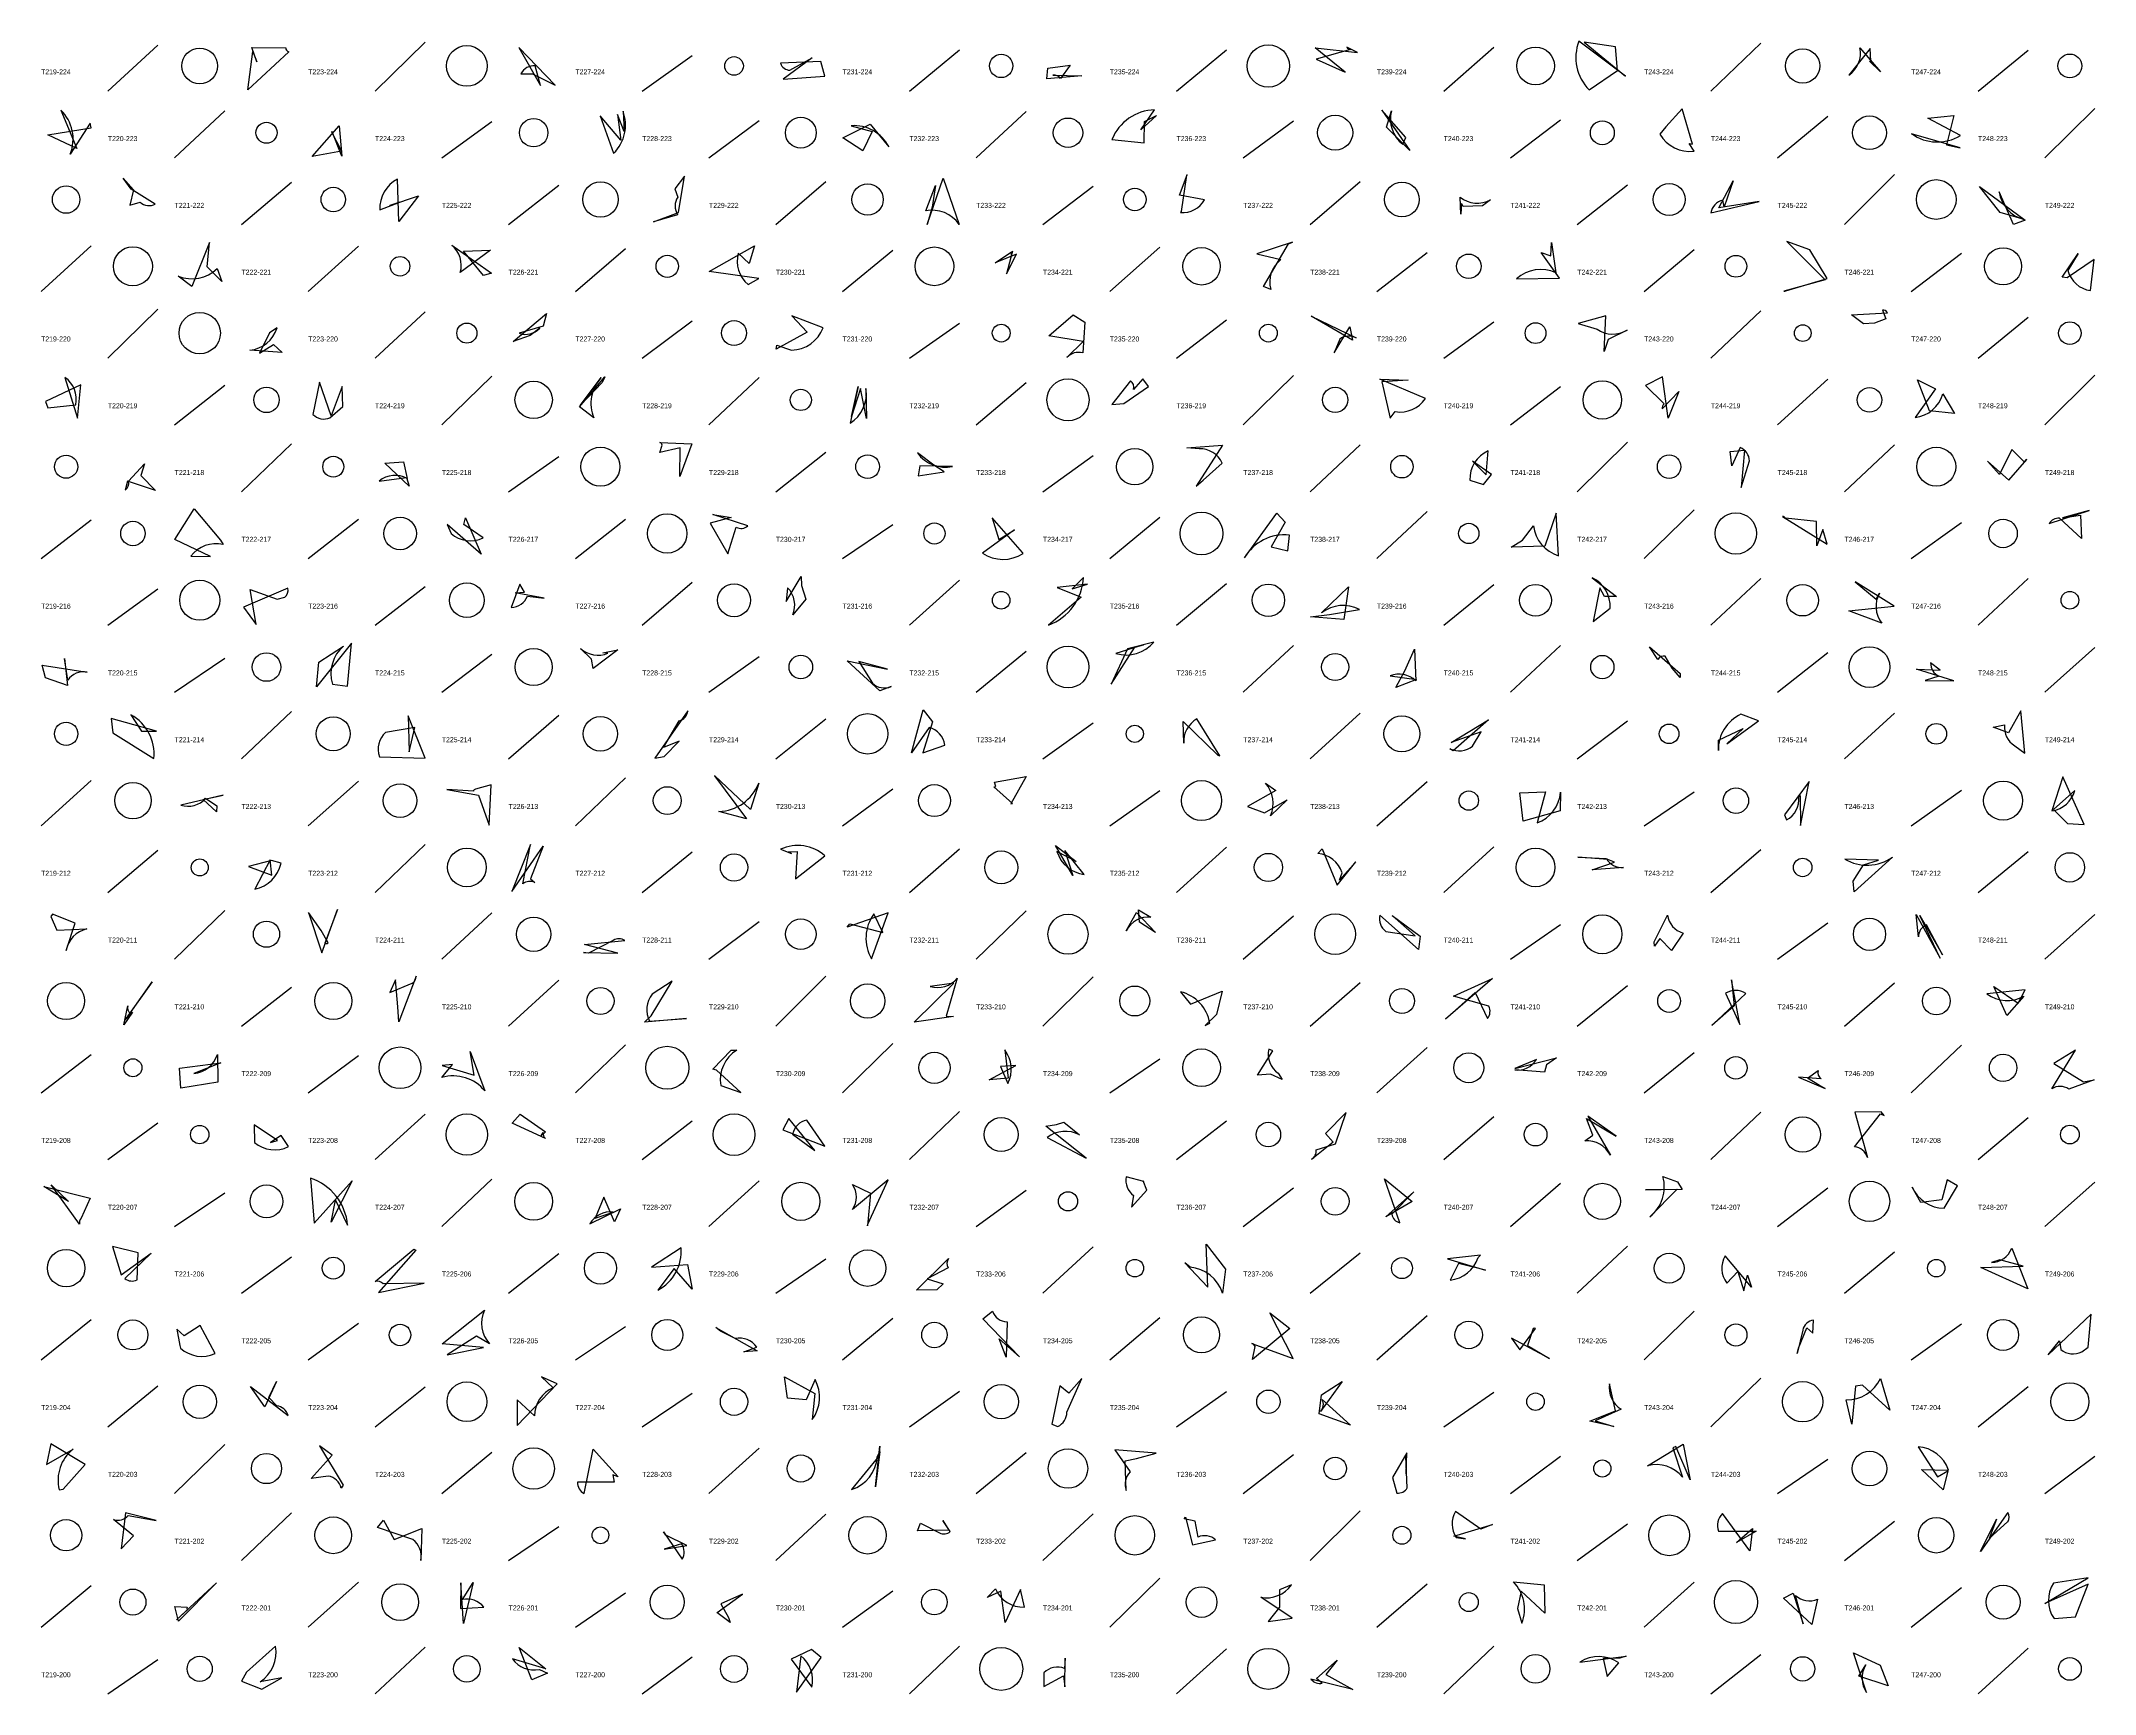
# Model space of a CAD drawing. Header units: millimetres. Extents: x -1 to 9990, y 0 to 15990.
# Drawn here: x 8760 to 9990, y 8000 to 8990 of the extents above; entities that cross this region are included whole.
import ezdxf

# ---------------------------------------------------------------- set-up
doc = ezdxf.new("R2010")
doc.units = ezdxf.units.MM
doc.layers.add('TEXT', color=3, linetype='Continuous')
doc.layers.add('WALL', color=1, linetype='Continuous')

msp = doc.modelspace()

# ---------------------------------------------------------------- linework, layer by layer
for points in [[(8889.2, 8977.5), (8886.2, 8986.1), (8906.5, 8985.9, 0.3), (8908.3, 8983.5), (8883.9, 8960.6), (8886.8, 8983.7)], [(9046.2, 8986), (9059.1, 8963.3), (9055.9, 8975.1, 0.3), (9047.4, 8970.3), (9054.4, 8970.3), (9067.8, 8963.4)], [(9229.3, 8968.9), (9226.9, 8977.6), (9202.8, 8976.6, 0.3), (9208.4, 8972.4), (9221.8, 8979.8), (9204.5, 8967)], [(9523.1, 8985.9), (9548.3, 8983.1), (9542, 8986.2, 0.3), (9544.2, 8984.9), (9523.7, 8979.1), (9540.9, 8971.2)], [(9684.2, 8989.3), (9708.8, 8968.9), (9681, 8989.9, 0.3), (9687.2, 8960.7), (9704.1, 8972.3), (9702.9, 8986.5)], [(9855.8, 8977.8), (9855.3, 8985.5), (9842.6, 8969.5, 0.3), (9849.3, 8985.8), (9861.5, 8971.4), (9855, 8977.9)], [(9363, 8973.7), (9376.2, 8975.5), (9370.5, 8967.4, 0.3), (9366, 8969.4), (9383.2, 8969.1), (9362.4, 8967.3)], [(8789.9, 8938), (8789.3, 8940.8), (8777.5, 8922.1, 0.3), (8771.8, 8948.6), (8781.5, 8925.6), (8764.1, 8933.8)], [(9107.3, 8930.5), (9094.9, 8945.2), (9102.9, 8922.8, 0.3), (9108.5, 8948), (9109.2, 8935.7), (9105.2, 8945.9)], [(9428, 8945.4), (9418.6, 8936.7), (9426.9, 8948.7, 0.3), (9401.3, 8930.9), (9420.6, 8928.9), (9420.9, 8941.8)], [(9579.8, 8924.4), (9565.7, 8938.3), (9568.7, 8948.1, 0.3), (9575.5, 8928.1), (9577.4, 8932.1), (9563, 8948.6)], [(9742.8, 8949.3), (9733.1, 8938.6), (9729.4, 8934.2, 0.3), (9750, 8923.9), (9747.1, 8928.5), (9749, 8928.2)], [(9901.2, 8927.7), (9909.2, 8926), (9880.2, 8934.4, 0.3), (9909.4, 8933.3), (9890, 8943.7), (9905.5, 8945.3)], [(8938.6, 8939.1), (8940.1, 8920.9), (8934.3, 8935.6, 0.3), (8933.9, 8935.6), (8940, 8924), (8922.3, 8920.8)], [(9240.1, 8931.9), (9256.6, 8940.1), (9267.8, 8926.5, 0.3), (9245.1, 8939.2), (9257.7, 8935.7), (9252.1, 8924.2)], [(8815.4, 8900.8), (8813.1, 8891.6), (8819.3, 8893.4, 0.3), (8828.4, 8892.2), (8813.9, 8901.3), (8809.2, 8907.7)], [(8986.1, 8897.3), (8974.3, 8881.9), (8973.5, 8907.2, 0.3), (8962.9, 8888.8), (8974.9, 8893.5), (8968.9, 8891.5)], [(9145.4, 8909), (9139.5, 8901.4), (9141.3, 8896.4, 0.3), (9141.2, 8885.9), (9126.7, 8881.6), (9141.7, 8887.2)], [(9290.7, 8880.1), (9300.3, 8907.7), (9309.8, 8880.1, 0.3), (9289.8, 8888.2), (9295.7, 8903.4), (9293.6, 8890.5)], [(9445.9, 8909.6), (9442.8, 8887.9), (9442.4, 8887.3, 0.3), (9456.8, 8894.9), (9441.8, 8897.7), (9446.4, 8909.7)], [(9773.3, 8906.2), (9767.9, 8890.7), (9767.1, 8894.6, 0.3), (9760, 8887), (9788.9, 8893.8), (9764.8, 8890.1)], [(9610.6, 8892.7), (9610.2, 8886.3), (9609.8, 8896.4, 0.3), (9628.1, 8894.8), (9623.2, 8891.2), (9611.6, 8890.9)], [(9948.3, 8882.6), (9941.3, 8880.1), (9932.6, 8899.6, 0.3), (9947.6, 8883), (9933.2, 8887.3), (9920.8, 8902.9)], [(8860.8, 8869.2), (8850.3, 8843), (8842.1, 8849.2, 0.3), (8865.4, 8853.6), (8868.3, 8846), (8859.5, 8854.7)], [(9509.4, 8869.5), (9488.1, 8862.5), (9502.5, 8859.1, 0.3), (9496.4, 8841.1), (9492, 8842.9), (9507.1, 8868.5)], [(9664.1, 8861.3), (9664.5, 8869.2), (9667.2, 8851.1, 0.3), (9643.6, 8847.5), (9669.3, 8847.9), (9658.4, 8863.2)], [(9805.4, 8869.9), (9828.4, 8847), (9803.6, 8840.2, 0.3), (9804.8, 8840.4), (9829.7, 8847.7), (9819.3, 8864.9)], [(9012.9, 8864), (9029.1, 8864.7), (9011, 8851.2, 0.3), (9005.9, 8867.7), (9029.8, 8850.8), (9025, 8849.6)], [(9187.2, 8867.3), (9184, 8856.6), (9177.5, 8862.8, 0.3), (9183.4, 8844.2), (9189.9, 8847.8), (9160.2, 8851.8)], [(9344.1, 8862.3), (9331.4, 8857.1), (9341.2, 8863.6, 0.3), (9341.2, 8861.5), (9341.8, 8864.1), (9338.2, 8850.6)], [(9970.3, 8848.5), (9979.9, 8862.6), (9973.8, 8852.4, 0.3), (9987.3, 8840.5), (9989.6, 8859), (9973.4, 8848.2)], [(9062.7, 8826.7), (9060.7, 8819.2), (9046.4, 8814.9, 0.3), (9058.6, 8817.9), (9052.9, 8813.6), (9042.8, 8809.9)], [(9200.3, 8805.4), (9200.6, 8807.8), (9209.4, 8804.8, 0.3), (9228.4, 8818.1), (9209.7, 8825.4), (9218.7, 8815.6)], [(9378.1, 8826), (9385.1, 8821.6), (9383.8, 8803.1, 0.3), (9374.4, 8800.3), (9384, 8810), (9363.6, 8813.4)], [(9545.4, 8810.8), (9520.6, 8825.1), (9547.6, 8812.1, 0.3), (9537.7, 8811.4), (9534.5, 8803.1), (9543.7, 8818.8)], [(9697.1, 8825.3), (9680.5, 8820.8), (9691.9, 8817.4, 0.3), (9709.8, 8816.8), (9698.4, 8811.2), (9696.1, 8804)], [(9851.4, 8820.6), (9844.2, 8826), (9865.7, 8827.2, 0.3), (9862.7, 8828.8), (9864.8, 8823.6), (9857.9, 8820.9)], [(8899.1, 8808.2), (8904.4, 8803.4), (8885, 8804.7, 0.3), (8901.3, 8818.1), (8896.7, 8815.1), (8890.9, 8803)], [(8762.6, 8774), (8764.1, 8770.3), (8780.8, 8772.1, 0.3), (8774.3, 8788.5), (8781.9, 8764), (8783.9, 8784)], [(8933.7, 8765.5), (8926.7, 8785.6), (8922.8, 8766.3, 0.3), (8933, 8764.2), (8940.8, 8771.1), (8940.4, 8783.1)], [(9096, 8785.4), (9082.8, 8771.7), (9095.5, 8788.4, 0.3), (9091.1, 8764.2), (9082.5, 8770.9), (9097.7, 8788.8)], [(9245.3, 8765), (9249.4, 8783), (9244.5, 8761, 0.3), (9254, 8781.8), (9254.4, 8763.8), (9250.8, 8781.9)], [(9423.3, 8783), (9419.9, 8787.7), (9414.3, 8781.2, 0.3), (9412.4, 8786.5), (9401.2, 8772.3), (9408.5, 8772.9)], [(9562.9, 8785.8), (9567.9, 8764), (9571, 8768, 0.3), (9589, 8775.8), (9561.7, 8787.4), (9578.7, 8786.9)], [(9731.1, 8788.9), (9720.8, 8783.7), (9732, 8772.7, 0.3), (9730.9, 8769.6), (9740.9, 8780.1), (9734.5, 8764.1)], [(9883.7, 8787.1), (9894.5, 8781.6), (9882.3, 8764.4, 0.3), (9898.9, 8778.6), (9905.9, 8766.8), (9890.9, 8768.4)], [(9142.8, 8746.3), (9130.5, 8743.4), (9132, 8747.9, 0.3), (9130.6, 8749.4), (9149.7, 8748.6), (9142.6, 8729.1)], [(9451.8, 8723.3), (9456, 8727), (9467.4, 8737.2, 0.3), (9453.5, 8745.7), (9446.2, 8746.2), (9467.6, 8747.8)], [(9780.1, 8744.9), (9778.2, 8722.5), (9783.1, 8738.5, 0.3), (9777.6, 8746.4), (9772.6, 8735.5), (9771.6, 8744)], [(8828.5, 8720.7), (8811.8, 8726.4), (8810.4, 8721, 0.3), (8812.4, 8726.3), (8822, 8736.7), (8819.7, 8729.7)], [(8965.9, 8737.1), (8977, 8737.9), (8979.2, 8727.9, 0.3), (8962.4, 8726.4), (8978.9, 8728.5), (8980.4, 8723.4)], [(9300.8, 8731.9), (9294.6, 8736), (9284.8, 8743.3, 0.3), (9305.9, 8735.2), (9286.2, 8735.6), (9285.3, 8729.5)], [(9617.3, 8738.4), (9625.4, 8730.1), (9626.7, 8744.5, 0.3), (9615.6, 8727), (9623.9, 8724.4), (9628.6, 8730.3)], [(9925.7, 8738.4), (9938.4, 8727), (9949.2, 8739.4, 0.3), (9947.9, 8737.7), (9940.2, 8745.2), (9932.8, 8730.3)], [(8851.7, 8709.8), (8867.4, 8690.9), (8869, 8688.3, 0.3), (8849.6, 8681.4), (8861.4, 8681.3), (8840.1, 8691.4)], [(9981.4, 8705.9), (9982, 8692), (9968.8, 8704.1, 0.3), (9962.6, 8700.9), (9986.6, 8708.7), (9970.5, 8704.4)], [(9023.6, 8682.6), (9003.1, 8700.3), (9005.5, 8695, 0.3), (9024.7, 8692.4), (9013.1, 8700.4), (9014.2, 8704.3)], [(9160.8, 8701.1), (9171.2, 8682.9), (9176.3, 8698.7, 0.3), (9183.3, 8699.5), (9162.2, 8706.3), (9173.2, 8704.6)], [(9333.6, 8691.4), (9343, 8697.1), (9323.8, 8683.3, 0.3), (9348.1, 8683), (9347.7, 8683.7), (9329.6, 8704.3)], [(9496.7, 8687), (9506.7, 8684.7), (9507.6, 8694, 0.3), (9480.7, 8680.4), (9500.1, 8707.1), (9505.1, 8701.8)], [(9640.4, 8686.8), (9647.1, 8690.9), (9653.8, 8699.6, 0.3), (9668.8, 8681.7), (9667.4, 8707.1), (9660.5, 8687.4)], [(9823.4, 8687.6), (9823.3, 8702.1), (9804.6, 8704.1, 0.3), (9802.9, 8705.2), (9829.6, 8688.5), (9827.1, 8697.3)], [(8885.2, 8661.4), (8901.4, 8655.6), (8905.9, 8656.8, 0.3), (8907.8, 8662.2), (8881.2, 8650.9), (8888.8, 8640.4)], [(9049.5, 8659.8), (9046.7, 8664.7), (9041.5, 8650.7, 0.3), (9051.3, 8657.5), (9061.2, 8656.3), (9044, 8659.5)], [(9215.3, 8663.9), (9217.9, 8655.7), (9210.2, 8646.2, 0.3), (9207.1, 8662.5), (9206.3, 8654.2), (9215.2, 8669.3)], [(9368.5, 8662.7), (9382.9, 8656.8), (9363.3, 8640.1, 0.3), (9384.3, 8668.7), (9377.4, 8661.9), (9386.7, 8664.6)], [(9520.2, 8645.1), (9531.6, 8646.5), (9549.5, 8649.5, 0.3), (9526.9, 8647.4), (9542.9, 8663.1), (9540.2, 8643.4)], [(9693.5, 8662.5), (9689.5, 8642.2), (9699.7, 8650.3, 0.3), (9689, 8668.5), (9703.4, 8657.2), (9696.2, 8657.2)], [(9846.5, 8666), (9859, 8655.6), (9861, 8659.3, 0.3), (9862.3, 8641.3), (9842.6, 8648.7), (9869.8, 8651.4)], [(8924.9, 8603.2), (8926.3, 8617.9), (8941.2, 8627.6, 0.3), (8934.5, 8604.8), (8943.5, 8603.6), (8945.9, 8629.3)], [(9090.7, 8614.1), (9089.6, 8619.7), (9083.1, 8626.2, 0.3), (9099.5, 8623.3), (9096.5, 8623.5), (9105.4, 8625.4)], [(9415.1, 8627), (9420.3, 8628.3), (9403.7, 8623.1, 0.3), (9426.4, 8630), (9410.6, 8626), (9400.9, 8604.7)], [(9576.7, 8612.8), (9582.5, 8625.8), (9583.3, 8606.8, 0.3), (9567.9, 8609.7), (9583.8, 8607.6), (9571.4, 8602.8)], [(9741.7, 8608.8), (9736.9, 8614.3), (9732.7, 8621.6, 0.3), (9728.2, 8619.5), (9723.2, 8627.1), (9741.7, 8611.1)], [(8762.7, 8608.6), (8760.6, 8616.2), (8787.6, 8611.9, 0.3), (8776, 8607.2), (8774, 8620.1), (8775.8, 8604)], [(9266.9, 8613.7), (9249.8, 8618.3), (9257.9, 8605.4, 0.3), (9269.1, 8603.3), (9262.4, 8600.8), (9242.8, 8618.8)], [(9883.2, 8613.8), (9897.4, 8613.2), (9891.6, 8617.5, 0.3), (9896.6, 8609.5), (9888.3, 8607), (9905.5, 8606.7)], [(8801.9, 8584.2), (8802.9, 8575.7), (8827.6, 8560.3, 0.3), (8813.8, 8586.4), (8820.1, 8576.7), (8829.1, 8576.6)], [(8980.4, 8564.2), (8983.8, 8578.7), (8966.3, 8575.8, 0.3), (8962.6, 8561.3), (8990, 8560.5), (8979.8, 8585.8)], [(9142.1, 8570.7), (9132.7, 8566.8), (9142.1, 8582.8, 0.3), (9147.4, 8588.8), (9127.5, 8560.4), (9133.1, 8561.4)], [(9293.9, 8582.2), (9288, 8563.6), (9301.3, 8568.3, 0.3), (9291.8, 8578.8), (9281.2, 8563.7), (9288.3, 8589.3)], [(9769.5, 8569), (9788.5, 8582.8), (9778, 8586.7, 0.3), (9764.5, 8565), (9764.5, 8571.3), (9779.3, 8578.2)], [(9938.2, 8575.6), (9929, 8578.9), (9935.9, 8580.3, 0.3), (9942, 8567.9), (9948, 8563.5), (9945.6, 8588.7)], [(9464.3, 8562.4), (9465.9, 8561.8), (9452.2, 8583.9, 0.3), (9444.4, 8569.4), (9444, 8582.4), (9464.5, 8562.4)], [(9626.8, 8583.4), (9605.6, 8564.8), (9603.7, 8566.1, 0.3), (9617.3, 8567.7), (9622.5, 8576.2), (9604.5, 8569.9)], [(9163.2, 8549.8), (9182.5, 8524), (9165.9, 8528.5, 0.3), (9189.8, 8545.4), (9184.9, 8529.7), (9163.4, 8549.9)], [(9340.8, 8533), (9341.8, 8533.2), (9330.6, 8543.3, 0.3), (9331.8, 8543.4), (9330.9, 8546), (9349.9, 8549.5)], [(9983.6, 8520.8), (9970.8, 8549.2), (9964.2, 8528.8, 0.3), (9977.9, 8541.1), (9965.1, 8529.7), (9973.6, 8521.4)], [(8857.1, 8535.7), (8869.1, 8538.2), (8843.7, 8532.3, 0.3), (8858.5, 8536.4), (8865.3, 8531.9), (8865, 8528.3)], [(9028.4, 8520.4), (9029.5, 8544.4), (9020.1, 8541.9, 0.3), (9018.9, 8540.7), (9003, 8541.6), (9022, 8538.3)], [(9492.7, 8527.6), (9506.2, 8535.4), (9496.3, 8525.9, 0.3), (9493.2, 8545.5), (9499.4, 8541.1), (9482.4, 8531.4)], [(9645.5, 8539.7), (9660.9, 8540.2), (9655.9, 8521.7, 0.3), (9669.9, 8540), (9669.7, 8528.8), (9647.6, 8522.6)], [(9818.9, 8546.5), (9804.1, 8526.4), (9805.3, 8523.4, 0.3), (9812.7, 8537.3), (9813.5, 8538), (9813.6, 8520.2)], [(8898.1, 8490.4), (8897.1, 8499.5), (8888, 8482, 0.3), (8903.7, 8497.5), (8897.9, 8499.1), (8884.3, 8495.5)], [(9060.7, 8507.8), (9053.2, 8488.1), (9055.6, 8485.9, 0.3), (9048.5, 8485.2), (9053.2, 8508.8), (9041.9, 8480.6)], [(9212.9, 8504.6), (9211.8, 8488.2), (9229.4, 8501.9, 0.3), (9202.9, 8505.9), (9209.5, 8503.4), (9207.7, 8504.4)], [(9367.6, 8508.1), (9379.8, 8498.5), (9368.4, 8504.6, 0.3), (9384.7, 8490.8), (9373.1, 8505.2), (9377.8, 8490.1)], [(9547.3, 8498.4), (9537.5, 8487.4), (9539.1, 8491.8, 0.3), (9524.7, 8503.3), (9527.3, 8506.1), (9536.1, 8484.4)], [(9698.3, 8499.8), (9680.3, 8501.2), (9697.4, 8500.3, 0.3), (9707.6, 8495), (9689, 8493.5), (9702.2, 8498.2)], [(9851.5, 8496.6), (9860.4, 8499.3), (9840.2, 8500, 0.3), (9868.7, 8501.2), (9845.9, 8480.3), (9845.3, 8486.8)], [(8765.9, 8465.7), (8769.4, 8457.4), (8787.5, 8458.2, 0.3), (8775, 8445.2), (8780.5, 8461.6), (8766.8, 8467)], [(8928.1, 8443.8), (8937.5, 8469.8), (8930, 8449.6, 0.3), (8932, 8449.8), (8927.8, 8457.2), (8920.2, 8467.9)], [(9244.4, 8461.2), (9264.2, 8456.1), (9258.8, 8467.2, 0.3), (9257.4, 8440.2), (9267.3, 8467.8), (9242.8, 8459.2)], [(9417.9, 8462.2), (9417.2, 8469.6), (9424.7, 8465.3, 0.3), (9409.8, 8457), (9416, 8467.9), (9427.4, 8456.1)], [(9585.9, 8453.8), (9584.9, 8445.9), (9561.8, 8466.4, 0.3), (9565.3, 8456.6), (9583, 8454.1), (9569.1, 8466.3)], [(9726.3, 8447.8), (9726.1, 8450.4), (9734, 8466.5, 0.3), (9743.4, 8455.7), (9736.5, 8445.2), (9729.4, 8452.5)], [(9885.2, 8466.3), (9898.7, 8442.7), (9889.1, 8460.6, 0.3), (9884.3, 8453.5), (9882.9, 8466.9), (9897.4, 8440.7)], [(9105.5, 8443.6), (9085.5, 8448.9), (9109.6, 8451.2, 0.3), (9102.7, 8451.3), (9087.9, 8443.7), (9084.9, 8444.1)], [(8814.8, 8408.3), (8809.5, 8400.8), (8811.9, 8412.1, 0.3), (8813.4, 8407.7), (8826.5, 8426.4), (8810, 8403.4)], [(8972.2, 8427.7), (8968.8, 8420.1), (8982.3, 8425.6, 0.3), (8984.6, 8429.9), (8974.2, 8402.6), (8973.6, 8411.6)], [(9125.3, 8406.1), (9138, 8426.9), (9126, 8419.1, 0.3), (9124.4, 8402.9), (9146.6, 8404.6), (9121.3, 8402.3)], [(9282.9, 8402.3), (9306.7, 8425.7), (9292.4, 8423.7, 0.3), (9308.7, 8428.6), (9302.1, 8406), (9306.4, 8405.7)], [(9601, 8404.2), (9618.8, 8420), (9626.2, 8404.5, 0.3), (9627, 8411.9), (9605.9, 8417.8), (9629.2, 8428.5)], [(9774, 8412.1), (9760.5, 8400.3), (9780.9, 8419.5, 0.3), (9768.8, 8419.6), (9777.4, 8401), (9772.4, 8427.7)], [(9464, 8407), (9457.2, 8400.3), (9459.9, 8401.7, 0.3), (9442.4, 8420.5), (9448.3, 8413.1), (9467.4, 8420.8)], [(9944, 8413.6), (9948.3, 8421.6), (9925.3, 8419.3, 0.3), (9947.5, 8417.9), (9937.2, 8406.4), (9929.5, 8423.6)], [(8842.9, 8374.8), (8867.6, 8377.9), (8851.5, 8371.6, 0.3), (8865.6, 8383), (8865.9, 8366.4), (8843.6, 8362.8)], [(9019.3, 8370.5), (9016.9, 8384.7), (9025.8, 8361.1, 0.3), (9000.1, 8369.2), (9006.4, 8377), (9000.2, 8376.4)], [(9162.2, 8374.2), (9173.2, 8385.6), (9176.6, 8385.6, 0.3), (9167, 8364.4), (9179, 8360.1), (9164.4, 8373.5)], [(9343.7, 8376.4), (9334.5, 8375.7), (9338.9, 8365.6, 0.3), (9337.1, 8385.7), (9339.2, 8368.8), (9327.7, 8367.8)], [(9488.4, 8370.5), (9497.7, 8385.1), (9495.2, 8386.2, 0.3), (9500.8, 8371.7), (9503.2, 8368), (9496.2, 8371.2)], [(9661.6, 8376.8), (9660.4, 8372.3), (9642.5, 8373.7, 0.3), (9655.5, 8380), (9642.5, 8374.5), (9667.5, 8380.9)], [(9983.2, 8366.5), (9989.5, 8367.7), (9974.3, 8362.2, 0.3), (9964.1, 8362.4), (9978.4, 8385.5), (9965.4, 8377.6)], [(9825.1, 8364.4), (9817.8, 8368.7), (9824.2, 8373.4, 0.3), (9826, 8368.4), (9812.4, 8369.3), (9828.4, 8362.5)], [(8901.5, 8331.4), (8887.6, 8340.8), (8887.8, 8330.3, 0.3), (8908.2, 8327.8), (8903.7, 8334.5), (8897.3, 8330.2)], [(9062, 8336.7), (9059.5, 8334.2), (9060.7, 8336.3, 0.3), (9062, 8332.7), (9042.2, 8341.9), (9047, 8347.3)], [(9204.2, 8337.8), (9229.4, 8328), (9218.6, 8343.7, 0.3), (9210.1, 8335.2), (9223.4, 8325.5), (9207.9, 8344.6)], [(9368.1, 8341), (9372.6, 8342.4), (9381.9, 8334.8, 0.3), (9362.5, 8333.2), (9385.8, 8320.8), (9361.7, 8340.1)], [(9529.2, 8335.7), (9533.8, 8330.5), (9520.8, 8320.1, 0.3), (9523.6, 8325.9), (9535.2, 8329.4), (9541.6, 8348.2)], [(9703.3, 8334.1), (9686.3, 8346.1), (9699.8, 8322.7, 0.3), (9684.6, 8331.2), (9689.3, 8334.6), (9685.5, 8344.7)], [(9862, 8348.6), (9846.2, 8348.5), (9853.8, 8321.3, 0.3), (9846, 8327.7), (9861.6, 8347.5), (9863.8, 8346.4)], [(8761.7, 8303.8), (8789.3, 8296.9), (8784, 8284.9, 0.3), (8783.1, 8281.3), (8766.1, 8304.9), (8776.5, 8294.9)], [(8933.8, 8282.5), (8936.3, 8295.7), (8943.6, 8280.7, 0.3), (8921.3, 8308.9), (8923.6, 8282), (8946.4, 8307.2)], [(9255.2, 8281.4), (9267.4, 8307.9), (9246, 8290.1, 0.3), (9246, 8305.1), (9256.7, 8299.9), (9255, 8280.4)], [(9420.1, 8307.3), (9420.5, 8306.8), (9409.9, 8309.6, 0.3), (9414.3, 8298.6), (9413, 8291.5), (9422.2, 8301.7)], [(9565.4, 8285.7), (9582.2, 8300.8), (9568.9, 8287.3, 0.3), (9573.7, 8282.2), (9564.6, 8308.4), (9581.2, 8295)], [(9720.8, 8302), (9739.9, 8302.3), (9723.5, 8285.8, 0.3), (9731.3, 8309.9), (9740, 8306.7), (9742.9, 8302.2)], [(9898.4, 8295.9), (9885.7, 8294.3), (9880.6, 8303.6, 0.3), (9899.7, 8290.9), (9907.7, 8304.2), (9901.5, 8307.8)], [(9097, 8297.5), (9091.9, 8284.9), (9102.7, 8288.6, 0.3), (9088.6, 8281.5), (9107.1, 8290.5), (9103.5, 8282.7)], [(8807.9, 8251), (8825.9, 8263.9), (8810.2, 8248.8, 0.3), (8817.5, 8248), (8818.1, 8264.1), (8802.8, 8268)], [(8962.1, 8240.5), (8989.4, 8246), (8964.9, 8245.6, 0.3), (8960.1, 8247), (8983.3, 8266.4), (8984.5, 8265.8)], [(9149.9, 8242.5), (9139.2, 8254.7), (9129.3, 8241.8, 0.3), (9143.3, 8267.2), (9125.6, 8255.6), (9147.2, 8257.2)], [(9457.7, 8269.4), (9469.4, 8254.4), (9467.5, 8240.1, 0.3), (9448.1, 8255.6), (9444.9, 8258.2), (9458.7, 8243.6)], [(9947.1, 8256.1), (9933.1, 8260), (9928, 8258.3, 0.3), (9940.2, 8266.9), (9949.8, 8242.6), (9921.7, 8255.4)], [(9296.4, 8242), (9284.3, 8241.8), (9303.5, 8260.7, 0.3), (9303.2, 8255.2), (9290.6, 8248.6), (9300.2, 8245.6)], [(9625, 8253.8), (9608.8, 8257.7), (9603.9, 8247.9, 0.3), (9620.6, 8261.3), (9622.1, 8262.7), (9602.3, 8260.6)], [(9781.9, 8250.7), (9784.4, 8243.7), (9768.5, 8262.3, 0.3), (9769.5, 8246.1), (9776.2, 8252.9), (9779.7, 8241.5)], [(9025, 8207.5), (9000.2, 8209.7), (9025.5, 8229.9, 0.3), (9028.6, 8209.6), (9020.8, 8214.2), (9003.2, 8203.1)], [(9346, 8201.9), (9323.9, 8224.6), (9329.7, 8229.2, 0.3), (9338.5, 8222.8), (9337.9, 8201.6), (9333.7, 8212.6)], [(8841.4, 8218.5), (8843.1, 8208.7), (8843.4, 8207.1, 0.3), (8864.2, 8203.9), (8855.2, 8220.7), (8845.7, 8214.4)], [(9188.9, 8205.4), (9180.8, 8204.8), (9188.6, 8207.7, 0.3), (9175.7, 8212.8), (9166.8, 8217.2), (9164.1, 8219.5)], [(9507.8, 8218.9), (9485.5, 8200.2), (9487, 8208, 0.3), (9485, 8209.8), (9509.9, 8200.8), (9495.8, 8228.3)], [(9640.7, 8213), (9645.6, 8206), (9654.9, 8218.8, 0.3), (9653.6, 8218.8), (9650.2, 8208.6), (9663.4, 8200.8)], [(9817.4, 8219.2), (9821.1, 8216), (9821.5, 8223.9, 0.3), (9815, 8217.9), (9811.7, 8203.8), (9812.5, 8207)], [(9962, 8203.1), (9968.8, 8211.4), (9969.5, 8206.3, 0.3), (9982.1, 8204.9), (9986, 8207.6), (9987.7, 8227.4)], [(8894, 8171.9), (8885.4, 8184.2), (8908, 8166.7, 0.3), (8901.1, 8172.6), (8896.3, 8177.6), (8900.9, 8187.1)], [(9069.1, 8185.8), (9059.6, 8189.9), (9066.7, 8183.3, 0.3), (9055.5, 8166.5), (9045.1, 8176.2), (9045.2, 8160.8)], [(9205.3, 8190), (9223.4, 8179.9), (9221.7, 8164.3, 0.3), (9223.5, 8188.3), (9218.2, 8176.1), (9207.1, 8177.1)], [(9370.2, 8184.6), (9365.4, 8161.6), (9368.9, 8160.2, 0.3), (9374.3, 8168.8), (9383.3, 8189), (9375.4, 8180.2)], [(9526.8, 8179.2), (9539.1, 8187.1), (9526.3, 8169.2, 0.3), (9527.3, 8176.3), (9544.1, 8161), (9525.4, 8167.8)], [(9687.6, 8163.4), (9702.8, 8169.6), (9699.3, 8185.7, 0.3), (9706.3, 8170.5), (9690.8, 8163.6), (9701.9, 8160.1)], [(9846.7, 8184.4), (9844.5, 8161.5), (9841.1, 8176.1, 0.3), (9861.5, 8189), (9867.1, 8169.9), (9850.8, 8184.9)], [(8765.8, 8149.7), (8763.2, 8137.5), (8779.2, 8146.5, 0.3), (8770.9, 8122.3), (8773.2, 8122.6), (8786.4, 8137.5)], [(8926.7, 8148.6), (8940.9, 8125.1), (8939.8, 8123.2, 0.3), (8932, 8130.5), (8921.7, 8129), (8934.4, 8143)], [(9102.4, 8131.3), (9103.3, 8126.9), (9081.3, 8126.9, 0.3), (9085.2, 8120), (9090.7, 8146.6), (9105.7, 8130)], [(9262.3, 8148.4), (9261.8, 8142.3), (9245.4, 8122.4, 0.3), (9260.8, 8142), (9262.3, 8145.2), (9259.7, 8124)], [(9427.9, 8144.1), (9403.1, 8146.2), (9412.3, 8133, 0.3), (9409.9, 8121.9), (9409.3, 8139.6), (9416.1, 8140.9)], [(9577.9, 8144.3), (9569.4, 8129.7), (9571.9, 8120.3, 0.3), (9578.2, 8123.4), (9577.3, 8142.1), (9577.6, 8131.8)], [(9739, 8148.1), (9737.2, 8147.3), (9743, 8129.8, 0.3), (9722.1, 8136.6), (9743.4, 8149.5), (9747.7, 8128.2)], [(9899.1, 8122.2), (9886.1, 8134.5), (9902.4, 8134.1, 0.3), (9884.1, 8148), (9895.8, 8130), (9902, 8133.6)], [(8808, 8086.8), (8815.4, 8094.7), (8803.3, 8104.4, 0.3), (8812.2, 8106.9), (8829, 8103.9), (8810.6, 8108.4)], [(9445.3, 8105.8), (9449.6, 8089.3), (9463.4, 8092.2, 0.3), (9452.9, 8093.9), (9451.1, 8103.5), (9444.5, 8104.8)], [(9629.3, 8101.4), (9622.3, 8098.6), (9607.1, 8109.2, 0.3), (9607.5, 8093.7), (9613, 8092.8), (9606, 8094.5)], [(9785, 8099), (9783.3, 8085.7), (9766.9, 8108, 0.3), (9764.5, 8097.4), (9787.1, 8097.4), (9775.4, 8090.7)], [(9926.6, 8093.1), (9937.8, 8103.2), (9937.8, 8103, 0.3), (9937.8, 8108.7), (9921.5, 8085.2), (9931, 8104.6)], [(8971.4, 8092.5), (8988, 8099), (8987.4, 8080, 0.3), (8982.6, 8092.4), (8961.4, 8099.6), (8965.1, 8104)], [(9134.1, 8095.1), (9132.8, 8097), (9143.9, 8080.7, 0.3), (9143.6, 8089.9), (9133.2, 8086.6), (9146.7, 8088.8)], [(9284.9, 8097.7), (9286.6, 8102.3), (9298, 8096.5, 0.3), (9304.5, 8097.2), (9300.1, 8103.8), (9303.7, 8098.1)], [(9960, 8054.2), (9985.9, 8069.5), (9965.2, 8066.4, 0.3), (9965.5, 8045.1), (9978.3, 8046.2), (9985.9, 8065.7)], [(8842.3, 8043.6), (8840.2, 8052.3), (8847.4, 8051.9, 0.3), (8847.6, 8050.4), (8841.1, 8044.3), (8865, 8066.5)], [(9011.4, 8066.5), (9011.2, 8051.1), (9025.1, 8051.9, 0.3), (9012.4, 8056.5), (9018.7, 8066.7), (9013, 8042.1)], [(9171.6, 8045.8), (9172.7, 8042.7), (9164.7, 8048.8, 0.3), (9164.8, 8048.8), (9180.1, 8059.7), (9167, 8053.9)], [(9334.7, 8061.6), (9326.6, 8057.7), (9331.5, 8063, 0.3), (9348.9, 8051.9), (9346.6, 8062.5), (9337.4, 8042.7)], [(9494.9, 8043.4), (9509.3, 8045.4), (9490.5, 8057.9, 0.3), (9508.8, 8065.3), (9501.6, 8062.4), (9501.7, 8051.9)], [(9646.4, 8061.5), (9644.1, 8051.2), (9646.8, 8042.4, 0.3), (9641.7, 8067.1), (9660.1, 8065.3), (9660.6, 8048.4)], [(9809.2, 8060.3), (9815.2, 8042), (9810.7, 8059, 0.3), (9823.9, 8056.7), (9820.4, 8041.6), (9803.4, 8057.3)], [(8892.2, 8002.8), (8904.1, 8009.6), (8891.2, 8007.2, 0.3), (8900.4, 8028.6), (8883.1, 8013.1), (8880.1, 8007.6)], [(9046.3, 8027.9), (9062.3, 8015), (9042.3, 8021, 0.3), (9058.4, 8014.7), (9063.3, 8012.5), (9054, 8008.5)], [(9221.3, 8026.7), (9209.3, 8020.9), (9221.5, 8004, 0.3), (9215, 8022.8), (9212.4, 8001.1), (9227.2, 8021.8)], [(9373.1, 8004.2), (9373.3, 8021.4), (9373, 8015.3, 0.3), (9360.6, 8012.7), (9360.5, 8004.4), (9372.3, 8010.8)], [(9529.5, 8011.6), (9545.6, 8002.6), (9520.5, 8008.9, 0.3), (9527.3, 8006.4), (9523.8, 8009.3), (9536.2, 8020.2)], [(9695.5, 8021.2), (9697.8, 8010.4), (9704.9, 8018.6, 0.3), (9681.5, 8019.1), (9709.2, 8022.6), (9705.5, 8021.4)], [(9866.1, 8004.9), (9848.6, 8010.6), (9852.8, 8017.5, 0.3), (9853.3, 8000.8), (9845.4, 8024.6), (9861.3, 8017.2)]]:
    msp.add_lwpolyline(points, format="xyb", close=True)
for centre, radius in [((8855, 8975), 10.7), ((9015, 8975), 12.2), ((9175, 8975), 5.57), ((9335, 8975), 7), ((9495, 8975), 12.7), ((9655, 8975), 11.3), ((9815, 8975), 10.3), ((9975, 8975), 7.15), ((9055, 8935), 8.51), ((9215, 8935), 9.24), ((9375, 8935), 8.81), ((9535, 8935), 10.5), ((9695, 8935), 7.16), ((9855, 8935), 10.1), ((8895, 8935), 6.29), ((9095, 8895), 10.6), ((9575, 8895), 10.4), ((9895, 8895), 11.9), ((8775, 8895), 8.25), ((8935, 8895), 7.33), ((9255, 8895), 9.39), ((9415, 8895), 6.76), ((9735, 8895), 9.59), ((8815, 8855), 11.7), ((8975, 8855), 5.85), ((9135, 8855), 6.68), ((9295, 8855), 11.6), ((9455, 8855), 11.2), ((9615, 8855), 7.34), ((9775, 8855), 6.52), ((9935, 8855), 11.1), ((8855, 8815), 12.4), ((9015, 8815), 6.03), ((9175, 8815), 7.47), ((9335, 8815), 5.33), ((9495, 8815), 5.33), ((9655, 8815), 6.23), ((9815, 8815), 5), ((9975, 8815), 6.79), ((8895, 8775), 7.64), ((9055, 8775), 11.2), ((9375, 8775), 12.6), ((9535, 8775), 7.54), ((9695, 8775), 11.5), ((9855, 8775), 7.35), ((9215, 8775), 6.35), ((9095, 8735), 11.7), ((9415, 8735), 10.9), ((9895, 8735), 11.7), ((8775, 8735), 6.92), ((8935, 8735), 6.27), ((9255, 8735), 7.11), ((9575, 8735), 6.74), ((9735, 8735), 7.03), ((8815, 8695), 7.32), ((8975, 8695), 9.74), ((9135, 8695), 11.8), ((9295, 8695), 6.35), ((9455, 8695), 12.8), ((9615, 8695), 6.09), ((9775, 8695), 12.4), ((9935, 8695), 8.53), ((8855, 8655), 12), ((9015, 8655), 10.4), ((9175, 8655), 9.86), ((9335, 8655), 5.26), ((9495, 8655), 9.73), ((9655, 8655), 9.51), ((9815, 8655), 9.42), ((9975, 8655), 5.3), ((8895, 8615), 8.55), ((9055, 8615), 11.1), ((9375, 8615), 12.5), ((9535, 8615), 8.09), ((9855, 8615), 12.2), ((9215, 8615), 7.06), ((9695, 8615), 6.98), ((9255, 8575), 12.1), ((9575, 8575), 10.8), ((8775, 8575), 6.98), ((8935, 8575), 10.2), ((9095, 8575), 10.3), ((9415, 8575), 5.17), ((9735, 8575), 5.88), ((9895, 8575), 6.21), ((8815, 8535), 10.9), ((8975, 8535), 10.1), ((9135, 8535), 8.35), ((9295, 8535), 9.58), ((9455, 8535), 12), ((9615, 8535), 5.8), ((9775, 8535), 7.61), ((9935, 8535), 11.7), ((8855, 8495), 5.07), ((9015, 8495), 11.6), ((9175, 8495), 8.18), ((9335, 8495), 9.86), ((9495, 8495), 8.43), ((9655, 8495), 11.6), ((9815, 8495), 5.54), ((9975, 8495), 8.82), ((8895, 8455), 7.86), ((9055, 8455), 10.3), ((9215, 8455), 9.15), ((9375, 8455), 12), ((9535, 8455), 12.2), ((9695, 8455), 11.7), ((9855, 8455), 9.66), ((8775, 8415), 11.1), ((8935, 8415), 11.1), ((9095, 8415), 8.12), ((9255, 8415), 10.3), ((9415, 8415), 8.97), ((9575, 8415), 7.5), ((9735, 8415), 6.81), ((9895, 8415), 8.31), ((8815, 8375), 5.37), ((8975, 8375), 12.5), ((9135, 8375), 12.9), ((9295, 8375), 9.36), ((9455, 8375), 11.3), ((9615, 8375), 8.97), ((9775, 8375), 6.72), ((9935, 8375), 8.21), ((8855, 8335), 5.5), ((9015, 8335), 12.4), ((9175, 8335), 12.5), ((9335, 8335), 10.2), ((9495, 8335), 7.34), ((9655, 8335), 6.82), ((9815, 8335), 10.6), ((9975, 8335), 5.59), ((8895, 8295), 9.84), ((9055, 8295), 11.3), ((9215, 8295), 11.4), ((9535, 8295), 8.29), ((9695, 8295), 10.8), ((9855, 8295), 12.1), ((9375, 8295), 5.75), ((8775, 8255), 11.2), ((9255, 8255), 10.9), ((8935, 8255), 6.6), ((9095, 8255), 9.63), ((9415, 8255), 5.26), ((9575, 8255), 6.29), ((9735, 8255), 8.93), ((9895, 8255), 5.21), ((8815, 8215), 8.97), ((8975, 8215), 6.44), ((9135, 8215), 9.32), ((9295, 8215), 7.63), ((9455, 8215), 10.8), ((9615, 8215), 8.26), ((9775, 8215), 6.63), ((9935, 8215), 9.31), ((8855, 8175), 9.98), ((9015, 8175), 11.9), ((9175, 8175), 8.18), ((9335, 8175), 10.3), ((9495, 8175), 6.99), ((9655, 8175), 5.23), ((9815, 8175), 12.1), ((9975, 8175), 11.4), ((8895, 8135), 9.06), ((9055, 8135), 12.4), ((9215, 8135), 8.11), ((9375, 8135), 11.8), ((9855, 8135), 10.4), ((9535, 8135), 6.78), ((9695, 8135), 5.11), ((8935, 8095), 11), ((9255, 8095), 11.2), ((9415, 8095), 11.8), ((9735, 8095), 12.2), ((8775, 8095), 9.37), ((9095, 8095), 5.01), ((9575, 8095), 5.39), ((9895, 8095), 10.6), ((8815, 8055), 7.81), ((8975, 8055), 11), ((9135, 8055), 10.2), ((9295, 8055), 7.66), ((9455, 8055), 9.22), ((9615, 8055), 5.68), ((9775, 8055), 12.9), ((9935, 8055), 10.2), ((8855, 8015), 7.53), ((9015, 8015), 7.94), ((9175, 8015), 8.07), ((9335, 8015), 12.9), ((9495, 8015), 12.3), ((9655, 8015), 8.59), ((9815, 8015), 7.29), ((9975, 8015), 6.8)]:
    msp.add_circle(centre, radius)
at = {"layer": 'WALL'}
for p, q in [((8800, 8960), (8830, 8987.5)), ((8960, 8960), (8990, 8989.3)), ((9120, 8960), (9150, 8981.3)), ((9280, 8960), (9310, 8984.7)), ((9440, 8960), (9470, 8984.7)), ((9600, 8960), (9630, 8986.2)), ((9760, 8960), (9790, 8988.7)), ((9920, 8960), (9950, 8984.4)), ((8840, 8920), (8870, 8948.2)), ((9160, 8920), (9190, 8942.3)), ((9320, 8920), (9350, 8947.8)), ((9640, 8920), (9670, 8942.7)), ((9800, 8920), (9830, 8944.9)), ((9960, 8920), (9990, 8949.6)), ((9000, 8920), (9030, 8941.7)), ((9480, 8920), (9510, 8942.1)), ((8880, 8880), (8910, 8905.4)), ((9200, 8880), (9230, 8905.8)), ((9520, 8880), (9550, 8905.8)), ((9840, 8880), (9870, 8909.9)), ((9040, 8880), (9070, 8903.7)), ((9360, 8880), (9390, 8903.1)), ((9680, 8880), (9710, 8903.8)), ((8760, 8840), (8790, 8867.3)), ((8920, 8840), (8950, 8867.1)), ((9080, 8840), (9110, 8865.6)), ((9240, 8840), (9270, 8864.7)), ((9400, 8840), (9430, 8866.4)), ((9560, 8840), (9590, 8863.3)), ((9720, 8840), (9750, 8865.1)), ((9880, 8840), (9910, 8862.8)), ((8800, 8800), (8830, 8829.4)), ((8960, 8800), (8990, 8827.8)), ((9120, 8800), (9150, 8822.4)), ((9280, 8800), (9310, 8821)), ((9440, 8800), (9470, 8823)), ((9600, 8800), (9630, 8821.8)), ((9760, 8800), (9790, 8828.3)), ((9920, 8800), (9950, 8824.5)), ((8840, 8760), (8870, 8783.8)), ((9000, 8760), (9030, 8789.3)), ((9160, 8760), (9190, 8788.4)), ((9320, 8760), (9350, 8785.5)), ((9480, 8760), (9510, 8789.6)), ((9640, 8760), (9670, 8783)), ((9800, 8760), (9830, 8787.5)), ((9960, 8760), (9990, 8789.8)), ((8880, 8720), (8910, 8748.6)), ((9520, 8720), (9550, 8748)), ((9680, 8720), (9710, 8749.7)), ((9840, 8720), (9870, 8748.1)), ((9040, 8720), (9070, 8741.2)), ((9200, 8720), (9230, 8743.7)), ((9360, 8720), (9390, 8741.6)), ((9720, 8680), (9750, 8709.2)), ((8760, 8680), (8790, 8703.1)), ((8920, 8680), (8950, 8703.5)), ((9080, 8680), (9110, 8703.6)), ((9240, 8680), (9270, 8700.4)), ((9400, 8680), (9430, 8704.7)), ((9560, 8680), (9590, 8708.1)), ((9880, 8680), (9910, 8701.5)), ((8800, 8640), (8830, 8661.8)), ((8960, 8640), (8990, 8663.2)), ((9120, 8640), (9150, 8665.8)), ((9280, 8640), (9310, 8667)), ((9440, 8640), (9470, 8665.1)), ((9600, 8640), (9630, 8664.4)), ((9760, 8640), (9790, 8668)), ((9920, 8640), (9950, 8668)), ((9000, 8600), (9030, 8622.7)), ((9320, 8600), (9350, 8624.5)), ((9480, 8600), (9510, 8627.9)), ((9640, 8600), (9670, 8627.9)), ((9800, 8600), (9830, 8623.8)), ((9960, 8600), (9990, 8626.7)), ((8840, 8600), (8870, 8620.3)), ((9160, 8600), (9190, 8621.4)), ((8880, 8560), (8910, 8588.4)), ((9040, 8560), (9070, 8586.1)), ((9520, 8560), (9550, 8587.4)), ((9840, 8560), (9870, 8587.4)), ((9200, 8560), (9230, 8584)), ((9360, 8560), (9390, 8581.6)), ((9680, 8560), (9710, 8582.7)), ((9080, 8520), (9110, 8548.6)), ((8760, 8520), (8790, 8547.1)), ((8920, 8520), (8950, 8546.6)), ((9240, 8520), (9270, 8542)), ((9400, 8520), (9430, 8541)), ((9560, 8520), (9590, 8546.4)), ((9720, 8520), (9750, 8540.3)), ((9880, 8520), (9910, 8541.3)), ((8800, 8480), (8830, 8505.3)), ((8960, 8480), (8990, 8508.8)), ((9120, 8480), (9150, 8504.3)), ((9280, 8480), (9310, 8506.2)), ((9440, 8480), (9470, 8507.2)), ((9600, 8480), (9630, 8507.3)), ((9760, 8480), (9790, 8505.7)), ((9920, 8480), (9950, 8504.5)), ((8840, 8440), (8870, 8469.1)), ((9000, 8440), (9030, 8467.8)), ((9160, 8440), (9190, 8462.6)), ((9320, 8440), (9350, 8469)), ((9480, 8440), (9510, 8466)), ((9960, 8440), (9990, 8466.9)), ((9640, 8440), (9670, 8460.8)), ((9800, 8440), (9830, 8461.9)), ((9040, 8400), (9070, 8427.4)), ((9200, 8400), (9230, 8429.8)), ((9360, 8400), (9390, 8429.4)), ((9520, 8400), (9550, 8426.1)), ((9840, 8400), (9870, 8425.9)), ((8880, 8400), (8910, 8423.3)), ((9680, 8400), (9710, 8424.3)), ((9080, 8360), (9110, 8388.8)), ((9240, 8360), (9270, 8389.5)), ((8760, 8360), (8790, 8383)), ((8920, 8360), (8950, 8382.3)), ((9400, 8360), (9430, 8380.4)), ((9560, 8360), (9590, 8387.1)), ((9720, 8360), (9750, 8384.1)), ((9880, 8360), (9910, 8388.5)), ((8800, 8320), (8830, 8342.1)), ((8960, 8320), (8990, 8347.3)), ((9120, 8320), (9150, 8343.2)), ((9280, 8320), (9310, 8348.8)), ((9440, 8320), (9470, 8343.3)), ((9600, 8320), (9630, 8345.9)), ((9760, 8320), (9790, 8348.5)), ((9920, 8320), (9950, 8345.2)), ((9000, 8280), (9030, 8308.3)), ((9160, 8280), (9190, 8307.3)), ((9480, 8280), (9510, 8303.2)), ((9640, 8280), (9670, 8305.9)), ((9800, 8280), (9830, 8303.2)), ((9960, 8280), (9990, 8306.4)), ((8840, 8280), (8870, 8300.1)), ((9320, 8280), (9350, 8301.7)), ((9360, 8240), (9390, 8267.8)), ((9680, 8240), (9710, 8268.1)), ((8880, 8240), (8910, 8261.8)), ((9040, 8240), (9070, 8263.8)), ((9200, 8240), (9230, 8260.5)), ((9520, 8240), (9550, 8264.2)), ((9840, 8240), (9870, 8264.7)), ((9720, 8200), (9750, 8229.3)), ((8760, 8200), (8790, 8224.2)), ((8920, 8200), (8950, 8222)), ((9080, 8200), (9110, 8220)), ((9240, 8200), (9270, 8225)), ((9400, 8200), (9430, 8225.4)), ((9560, 8200), (9590, 8226.6)), ((9880, 8200), (9910, 8221.6)), ((8800, 8160), (8830, 8184.5)), ((8960, 8160), (8990, 8184)), ((9120, 8160), (9150, 8180.1)), ((9280, 8160), (9310, 8181.3)), ((9440, 8160), (9470, 8181.1)), ((9600, 8160), (9630, 8180.7)), ((9760, 8160), (9790, 8189.2)), ((9920, 8160), (9950, 8184.2)), ((8840, 8120), (8870, 8149.3)), ((9000, 8120), (9030, 8144.7)), ((9160, 8120), (9190, 8147.1)), ((9320, 8120), (9350, 8144.6)), ((9480, 8120), (9510, 8143.4)), ((9640, 8120), (9670, 8142.4)), ((9800, 8120), (9830, 8140.6)), ((9960, 8120), (9990, 8142.4)), ((8880, 8080), (8910, 8108.5)), ((9200, 8080), (9230, 8107.6)), ((9360, 8080), (9390, 8107.9)), ((9520, 8080), (9550, 8109.6)), ((9040, 8080), (9070, 8100.3)), ((9680, 8080), (9710, 8101.9)), ((9840, 8080), (9870, 8103.5)), ((9400, 8040), (9430, 8069.4)), ((8760, 8040), (8790, 8064.9)), ((8920, 8040), (8950, 8066.9)), ((9080, 8040), (9110, 8060.5)), ((9240, 8040), (9270, 8061.7)), ((9560, 8040), (9590, 8065.9)), ((9720, 8040), (9750, 8066.9)), ((9880, 8040), (9910, 8063.7)), ((8800, 8000), (8830, 8020.6)), ((8960, 8000), (8990, 8028)), ((9120, 8000), (9150, 8022.2)), ((9280, 8000), (9310, 8028.7)), ((9440, 8000), (9470, 8027)), ((9600, 8000), (9630, 8028.7)), ((9760, 8000), (9790, 8023.6)), ((9920, 8000), (9950, 8027.5))]:
    msp.add_line(p, q, dxfattribs=at)

# ---------------------------------------------------------------- texts
at = {"layer": 'TEXT'}
for s, p in [('T219-224', (8760, 8970)), ('T223-224', (8920, 8970)), ('T227-224', (9080, 8970)), ('T231-224', (9240, 8970)), ('T235-224', (9400, 8970)), ('T239-224', (9560, 8970)), ('T243-224', (9720, 8970)), ('T247-224', (9880, 8970)), ('T220-223', (8800, 8930)), ('T224-223', (8960, 8930)), ('T228-223', (9120, 8930)), ('T232-223', (9280, 8930)), ('T236-223', (9440, 8930)), ('T240-223', (9600, 8930)), ('T244-223', (9760, 8930)), ('T248-223', (9920, 8930)), ('T221-222', (8840, 8890)), ('T225-222', (9000, 8890)), ('T229-222', (9160, 8890)), ('T233-222', (9320, 8890)), ('T237-222', (9480, 8890)), ('T241-222', (9640, 8890)), ('T245-222', (9800, 8890)), ('T249-222', (9960, 8890)), ('T222-221', (8880, 8850)), ('T226-221', (9040, 8850)), ('T230-221', (9200, 8850)), ('T234-221', (9360, 8850)), ('T238-221', (9520, 8850)), ('T242-221', (9680, 8850)), ('T246-221', (9840, 8850)), ('T219-220', (8760, 8810)), ('T223-220', (8920, 8810)), ('T227-220', (9080, 8810)), ('T231-220', (9240, 8810)), ('T235-220', (9400, 8810)), ('T239-220', (9560, 8810)), ('T243-220', (9720, 8810)), ('T247-220', (9880, 8810)), ('T220-219', (8800, 8770)), ('T224-219', (8960, 8770)), ('T228-219', (9120, 8770)), ('T232-219', (9280, 8770)), ('T236-219', (9440, 8770)), ('T240-219', (9600, 8770)), ('T244-219', (9760, 8770)), ('T248-219', (9920, 8770)), ('T221-218', (8840, 8730)), ('T225-218', (9000, 8730)), ('T229-218', (9160, 8730)), ('T233-218', (9320, 8730)), ('T237-218', (9480, 8730)), ('T241-218', (9640, 8730)), ('T245-218', (9800, 8730)), ('T249-218', (9960, 8730)), ('T222-217', (8880, 8690)), ('T226-217', (9040, 8690)), ('T230-217', (9200, 8690)), ('T234-217', (9360, 8690)), ('T238-217', (9520, 8690)), ('T242-217', (9680, 8690)), ('T246-217', (9840, 8690)), ('T219-216', (8760, 8650)), ('T223-216', (8920, 8650)), ('T227-216', (9080, 8650)), ('T231-216', (9240, 8650)), ('T235-216', (9400, 8650)), ('T239-216', (9560, 8650)), ('T243-216', (9720, 8650)), ('T247-216', (9880, 8650)), ('T220-215', (8800, 8610)), ('T224-215', (8960, 8610)), ('T228-215', (9120, 8610)), ('T232-215', (9280, 8610)), ('T236-215', (9440, 8610)), ('T240-215', (9600, 8610)), ('T244-215', (9760, 8610)), ('T248-215', (9920, 8610)), ('T221-214', (8840, 8570)), ('T225-214', (9000, 8570)), ('T229-214', (9160, 8570)), ('T233-214', (9320, 8570)), ('T237-214', (9480, 8570)), ('T241-214', (9640, 8570)), ('T245-214', (9800, 8570)), ('T249-214', (9960, 8570)), ('T222-213', (8880, 8530)), ('T226-213', (9040, 8530)), ('T230-213', (9200, 8530)), ('T234-213', (9360, 8530)), ('T238-213', (9520, 8530)), ('T242-213', (9680, 8530)), ('T246-213', (9840, 8530)), ('T219-212', (8760, 8490)), ('T223-212', (8920, 8490)), ('T227-212', (9080, 8490)), ('T231-212', (9240, 8490)), ('T235-212', (9400, 8490)), ('T239-212', (9560, 8490)), ('T243-212', (9720, 8490)), ('T247-212', (9880, 8490)), ('T220-211', (8800, 8450)), ('T224-211', (8960, 8450)), ('T228-211', (9120, 8450)), ('T232-211', (9280, 8450)), ('T236-211', (9440, 8450)), ('T240-211', (9600, 8450)), ('T244-211', (9760, 8450)), ('T248-211', (9920, 8450)), ('T221-210', (8840, 8410)), ('T225-210', (9000, 8410)), ('T229-210', (9160, 8410)), ('T233-210', (9320, 8410)), ('T237-210', (9480, 8410)), ('T241-210', (9640, 8410)), ('T245-210', (9800, 8410)), ('T249-210', (9960, 8410)), ('T222-209', (8880, 8370)), ('T226-209', (9040, 8370)), ('T230-209', (9200, 8370)), ('T234-209', (9360, 8370)), ('T238-209', (9520, 8370)), ('T242-209', (9680, 8370)), ('T246-209', (9840, 8370)), ('T219-208', (8760, 8330)), ('T223-208', (8920, 8330)), ('T227-208', (9080, 8330)), ('T231-208', (9240, 8330)), ('T235-208', (9400, 8330)), ('T239-208', (9560, 8330)), ('T243-208', (9720, 8330)), ('T247-208', (9880, 8330)), ('T220-207', (8800, 8290)), ('T224-207', (8960, 8290)), ('T228-207', (9120, 8290)), ('T232-207', (9280, 8290)), ('T236-207', (9440, 8290)), ('T240-207', (9600, 8290)), ('T244-207', (9760, 8290)), ('T248-207', (9920, 8290)), ('T221-206', (8840, 8250)), ('T225-206', (9000, 8250)), ('T229-206', (9160, 8250)), ('T233-206', (9320, 8250)), ('T237-206', (9480, 8250)), ('T241-206', (9640, 8250)), ('T245-206', (9800, 8250)), ('T249-206', (9960, 8250)), ('T222-205', (8880, 8210)), ('T226-205', (9040, 8210)), ('T230-205', (9200, 8210)), ('T234-205', (9360, 8210)), ('T238-205', (9520, 8210)), ('T242-205', (9680, 8210)), ('T246-205', (9840, 8210)), ('T219-204', (8760, 8170)), ('T223-204', (8920, 8170)), ('T227-204', (9080, 8170)), ('T231-204', (9240, 8170)), ('T235-204', (9400, 8170)), ('T239-204', (9560, 8170)), ('T243-204', (9720, 8170)), ('T247-204', (9880, 8170)), ('T220-203', (8800, 8130)), ('T224-203', (8960, 8130)), ('T228-203', (9120, 8130)), ('T232-203', (9280, 8130)), ('T236-203', (9440, 8130)), ('T240-203', (9600, 8130)), ('T244-203', (9760, 8130)), ('T248-203', (9920, 8130)), ('T221-202', (8840, 8090)), ('T225-202', (9000, 8090)), ('T229-202', (9160, 8090)), ('T233-202', (9320, 8090)), ('T237-202', (9480, 8090)), ('T241-202', (9640, 8090)), ('T245-202', (9800, 8090)), ('T249-202', (9960, 8090)), ('T222-201', (8880, 8050)), ('T226-201', (9040, 8050)), ('T230-201', (9200, 8050)), ('T234-201', (9360, 8050)), ('T238-201', (9520, 8050)), ('T242-201', (9680, 8050)), ('T246-201', (9840, 8050)), ('T219-200', (8760, 8010)), ('T223-200', (8920, 8010)), ('T227-200', (9080, 8010)), ('T231-200', (9240, 8010)), ('T235-200', (9400, 8010)), ('T239-200', (9560, 8010)), ('T243-200', (9720, 8010)), ('T247-200', (9880, 8010))]:
    msp.add_text(s, height=3, dxfattribs=at).set_placement(p)

doc.saveas('drawing.dxf')
